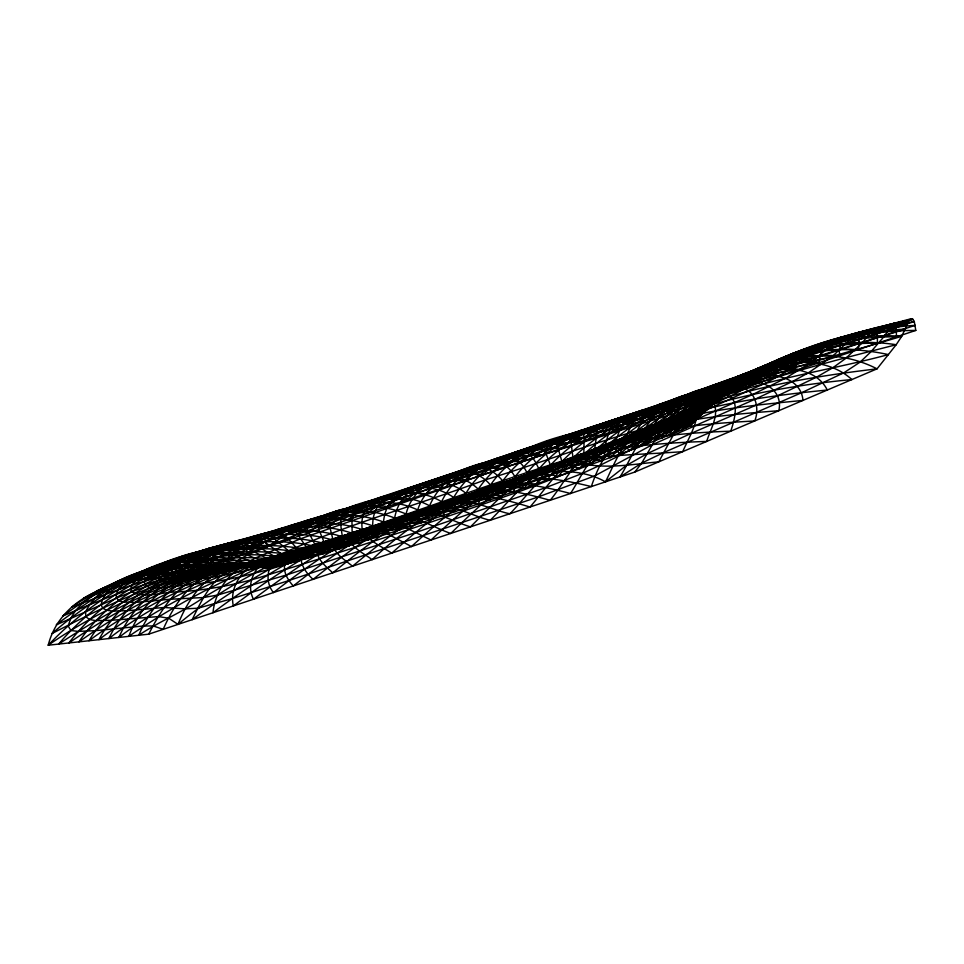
<?xml version="1.0" encoding="UTF-8"?>
<svg xmlns="http://www.w3.org/2000/svg" width="964" height="964" viewBox="0 0 964 964"><rect width="100%" height="100%" fill="white"/><g stroke="black" fill="none" stroke-linecap="round" stroke-linejoin="round"><path stroke-width="1.45" d="M818.882 362.729C783.154 358.68 748.751 373.309 715.662 384.817C695.815 394.782 679.969 411.194 667.642 429.426C712.902 390.034 766.693 360.669 823.871 342.594L824.919 342.208L825.051 343.015L821.147 351.848L818.882 362.729C776.695 369.79 733.893 376.623 694.008 392.637C677.282 401.735 664.823 416.894 655.026 432.908C711.492 384.805 782.226 346.715 858.418 349.546L859.37 335.906L858.382 332.544L839.126 338.376L805.024 350.51L773.502 364.5L745.124 380.406L719.855 397.807L689.393 426.184L681.403 430.161L637.831 447.549L558.361 476.373L478.686 503.823L389.191 533.309L323.109 553.83L282.765 565.133L211.092 568.085L171.351 572.351L134.285 580.87L83.567 598.307C133.514 570.977 188.763 549.986 246.663 553.541L247.832 541.792L248.543 538.852L250.146 537.322C282.994 527.428 318.915 521.669 352.137 533.261C463.877 494.689 575.134 452.369 690.104 424.69C717.071 399.506 744.859 374.116 779.093 359.162C821.955 340.81 867.419 329.278 912.848 319.277L914.294 321.53L915.8 330.411L170.495 578.942C122.814 575.93 61.479 593.234 48.2 645.229L148.709 634.167L634.782 472.071L877.047 368.838L896.195 344.714L901.738 336.316L909.088 320.205L911.064 318.771L912.848 319.277C817.086 352.981 710.119 369.839 631.95 439.656L644.169 418.147L652.182 408.881L658.665 404.603L763.777 366.947L778.526 359.223L793.661 353.029L824.919 342.208L858.382 332.544L876.445 328.314L914.294 321.53C857.948 340.485 801.072 357.572 743.979 374.02C706.335 389.456 670.534 409.941 640.168 437.21L644.771 428.847L654.616 414.701L664.521 404.675L673.221 399.566L706.479 388.42L763.777 366.947L820.195 356.234L915.282 325.326C861.406 328.808 809.881 346.197 760.572 367.2C720.024 384.19 680.536 405.121 647.868 434.957C656.376 420.184 666.955 405.736 681.909 396.975C719.168 382.286 758.981 375.442 798.433 369.549L789.926 367.561L779.081 367.151L767.561 368.067L755.643 370.393L641.747 410.784L518.102 451.116L375.526 499.509L235.108 544.817L217.707 551.818L204.874 558.734L198.006 564.916L197.005 567.35L197.56 569.146C209.08 573.158 222.009 567.929 233.746 566.591C258.701 560.867 283.512 554.481 308.046 547.142C392.914 520.464 477.361 492.351 561.036 462.154C614.297 441.765 668.401 422.967 719.289 397.011C777.02 357.873 844.103 336.171 911.064 318.771M839.62 355.812C779.623 352.197 718.132 376.779 682.102 425.847L727.844 388.637L752.125 372.851L752.378 373.526C728.097 394.481 699.563 410.905 675.583 432.667L685.561 417.605L693.104 408.459L715.228 398.252L739.46 385.407L758.897 372.224L764.524 367.2L764.91 365.657C734.447 377.743 709.841 400.578 688.332 424.738C711.312 405.133 733.652 382.756 762.777 372.598C784.431 365.79 815.93 367.296 827.305 390.034C756.15 396.927 683.946 407.543 619.563 440.476C562.036 465.407 502.979 486.555 443.5 506.281C383.142 526.067 323.253 547.636 261.726 563.615C232.77 569.242 203.055 579.34 173.4 576.376L171.604 574.737L171.351 572.351L172.761 569.338L180.726 562.169C211.935 559.735 242.904 568.905 273.981 567.121C200.343 560.807 129.128 587.329 62.708 616.104C93.472 593.716 126.874 572.351 165.471 567.206C199.403 562.602 233.734 566.458 267.775 567.459L276.114 562.747C256.629 554.577 236.409 537.599 214.273 547.383C200.681 547.865 194.511 561.855 189.751 572.52C162.783 572.616 134.117 573.279 109.715 585.992C140.575 570.784 174.605 564.47 208.887 566.145L216.213 550.203L218.611 547.07L221.648 545.022L252.604 536.996L264.485 542.033L287.236 557.987C202.548 543.347 113.812 579.171 58.623 644.085C126.236 599.885 204.922 557.879 288.152 563.759L228.335 567.145L185.45 572.267L184.317 570.519C187.486 559.373 201.44 555.939 210.61 550.986C228.299 543.817 246.748 538.804 264.992 533.321L274.041 538.346L293.683 555.372C202.982 538.792 110.221 579.786 48.2 645.229C89.206 616.719 134.574 595.451 180.979 577.496C211.984 567.254 245.422 563.337 278.018 566.266C239.277 568.037 199.741 564.277 161.181 571.122C129.116 576.834 98.4 588.534 71.613 607.163C108.812 593.33 145.841 577.822 185.45 572.267C208.694 576.171 232.493 566.82 255.315 562.723C296.683 552.975 337.002 539.382 377.346 526.175C434.222 507.185 491.291 488.724 547.528 467.902C567.41 464.142 590.751 440.5 610.212 457.792C657.52 410.821 730.76 404.675 779.093 359.162L764.91 365.657L752.125 372.851C704.636 385.407 660.22 409.929 623.238 442.283L633.155 421.726L641.747 410.784L660.882 404.458L662.184 405.615L662.473 407.965L660.207 415.641L610.357 422.991L580.063 430.595L575.074 434.656L563.446 447.911C528.38 450.345 489.543 452.887 464.443 480.916C429.173 478.252 394.517 489.953 367.838 513.137L338.569 511.113L314.409 522.777L287.875 539.804L280.187 533.514L277.981 529.417L287.634 538.069L300.635 552.613C210.622 535.562 119.199 574.857 52.128 633.469C123.247 596.885 200.464 558.698 282.765 565.133C247.29 567.193 210.827 565.085 176.569 577.267C134.442 587.594 95.918 607.886 56.274 624.805C126.645 570.748 218.226 532.309 308.07 549.721L291.477 525.247C317.795 517.234 346.594 516.692 372.694 525.826C372.309 487.242 417.4 486.531 445.308 487.302C470.589 460.358 508.197 455.9 543.154 454.671C550.697 448.368 556.252 438.283 566.073 435.379L568.073 436.065L570.881 441.307L573.038 457.96C601.753 429.92 638.445 410.58 676.595 399.024L679.018 399.831L680.319 401.892L679.5 409.206L627.793 417.195L596.342 425.293L590.137 432.125L583.786 441.126C548.359 444.946 508.703 445.356 483.518 474.565C448.537 472.577 413.58 482.807 387.395 506.618C343.533 499.665 302.744 523.609 267.426 546.624C225.769 549.697 170.025 547.986 138.888 580.099C190.378 563.446 240.952 544.395 291.477 525.247L308.046 533.08C336.291 511.739 370.369 494.351 406.796 500.147C432.487 475.686 467.793 466.805 502.509 468.227L521.199 452.574L530.345 446.91L557.24 440.572L602.777 434.788L612.393 420.051C580.22 430.245 548.757 446.453 526.983 472.914C509.317 433.764 465.805 475.409 453.731 497.496C427.474 479.241 386.841 484.976 383.515 521.97C358.512 512.8 330.748 513.282 305.407 520.861L304.66 521.886L305.841 526.73L315.975 546.684C279.259 537.225 240.506 542.72 204.079 550.914C184.968 553.529 163.687 560.47 154.445 579.039L247.567 547.191L278.331 531.212L305.407 520.861L327.977 526.428C359.235 503.088 403.555 479.253 441.584 501.666C448.754 486.603 461.093 474.433 475.77 466.66C486.663 466.106 496.038 473.011 502.762 480.928C521.753 454.996 551.288 438.777 581.774 430.318L582.979 431.318L584.136 437.162L583.847 454.526C603.741 435.439 627.359 420.69 652.182 408.881C666.413 404.253 680.126 393.36 695.526 394.071L698.008 395.806L699.129 398.759L698.912 402.735C669.655 406.085 640.542 411.291 612.393 420.051L604.38 448.079C630.552 424.281 661.545 406.374 694.008 392.637C706.986 388.769 722.964 377.454 736.4 386.034L738.231 389.625C674.571 396.481 607.91 414.195 561.904 461.539L557.337 445.573L552.95 440.922L550.203 440.536C526.693 449.429 504.787 464.033 490.495 485.037C466.468 456.442 426.811 480.614 417.701 509.932C396.529 499.954 371.875 500.196 349.836 507.136C337.484 511.342 340.846 526.983 342.437 536.803C307.311 525.26 269.281 531.441 234.722 541.961C188.257 557.578 140.913 570.977 96.243 591.257L121.813 579.786L170.724 561.337L205.284 549.926L237.409 540.683L240.892 540.491L250.025 543.033L261.461 548.661L281.343 560.446L276.114 562.747C202.717 551.782 121.548 579.111 78.928 641.843C118.873 613.658 161.807 588.884 208.778 574.52C238.457 565.615 269.197 553.746 300.648 560.349C270.643 560.554 240.916 567.82 211.092 568.085L209.634 566.965L209.622 565.133L211.176 562.699L219.129 556.662L232.601 549.95L250.025 543.033L304.829 523.838L399.867 492.941L530.345 446.91L537.671 445.886L540.78 447.272L546.094 453.899L550.492 465.226C575.388 438.126 609.152 421.208 643.627 409.7L644.783 409.929L645.085 411.411L641 422.051C584.063 430.028 513.583 437.463 478.228 489.17C452.755 464.033 413.93 482.06 406.049 514.005C377.96 501.919 345.401 505.98 318.06 517.692C315.565 526.549 322.109 535.189 324.35 543.527C282.838 532.273 238.71 540.298 198.174 551.613C175.556 561.566 141.214 563.157 130.441 588.992L131.574 591.848C145.444 598.921 162.109 591.908 176.918 591.956C207.875 590.185 238.409 584.425 267.92 574.906C351.583 549.287 434.487 521.259 517.066 492.351C601.885 461.84 681.982 419.858 764.44 383.66C785.19 373.104 804.747 360.114 821.798 344.22C847.983 333.701 877.288 330.712 905.485 329.098C815.339 357.186 719.662 381.383 646.314 444.32L645.265 434.306L642.711 431.077L640.771 430.86C618.888 440.15 594.68 448.754 579.834 468.769C560.168 459.985 533.237 467.142 524.802 488.085C508.221 487.435 465.937 481.289 467.106 507.727C445.958 506.076 424.678 509.269 404.494 515.656L404.663 517.921L410.7 526.356C379.37 526.477 347.028 532.477 318.638 545.154C312.722 556.12 325.519 566.23 332.773 572.785C380.72 534.297 436.222 488.784 501.846 495.966C508.04 472.288 538.852 471.336 558.361 476.373C580.786 445.537 622.503 441.62 654.592 425.16C730.845 386.444 813.845 365.826 896.195 344.714C841.741 336.364 785.877 350.486 740.171 380.696C691.718 391.625 645.723 413.532 597.608 426.654C556.867 439.56 516.174 452.682 475.77 466.66C455.08 470.263 437.764 486.82 429.558 505.811C404.663 492.182 375.068 497.436 349.836 507.136C343.268 510.571 330.291 509.221 329.375 519.03C329.086 526.284 331.423 533.285 333.17 540.226C292.502 527.585 249.435 537.792 209.429 548.203C180.617 558.132 148.745 563.747 123.958 582.34L263.594 533.743L319.819 516.427L326.772 516.306L348.076 519.729C376.249 495.58 412.713 487.579 446.621 475.228C469.034 469.504 499.159 447.742 514.957 476.879C535.141 450.815 565.362 434.885 596.342 425.293L597.246 425.329L597.511 429.269L594.306 451.224C614.972 431.98 639.144 416.894 664.521 404.675C680.921 399.819 697.671 384.684 715.457 389.745L717.794 392.408L718.457 396.216C687.91 399.831 657.532 405.507 628.179 414.857L621.599 425.413L614.032 445.091C640.867 421.087 672.257 402.627 705.311 388.552C721.024 383.455 743.087 369.827 758.319 382.925L715.457 389.745L676.595 399.024L371.357 500.81L277.644 529.79L209.429 548.203L181.606 556.626L147.094 569.158L129.007 579.183L122.633 584.521L118.331 589.667L116.246 594.282L116.451 598.005L118.825 600.572L123.055 602.03L135.502 602.44L170.23 599.247L203.561 597.523L217.527 595.077L286.248 575.05L415.351 532.658L545.793 487.615L582.232 473.457L600.03 465.311L656.821 436.981L752.715 394.493L785.383 378.298L810.567 362.753L840.861 337.304L875.107 327.953L876.445 328.314L877.264 330.17L877.421 343.208C833.559 342.606 791.022 353.607 751.113 371.212C721.253 380.997 696.647 402.06 677.909 426.811C724.687 385.106 779.96 353.101 840.861 337.304L841.741 337.569L841.849 339.111L839.246 350.33L839.62 355.812C794.276 363.862 748.269 371.417 705.311 388.552C686.934 398.048 672.691 413.869 661.617 431.065C726.711 375.273 809.459 336.135 896.556 336.822L895.966 327.411L893.724 323.374C847.633 337.364 801.144 350.631 756.583 368.935C728.374 380.973 705.335 402.108 685.597 425.148C711.251 403.458 737.026 380.202 768.886 368.14C795.866 358.861 829.956 359.584 851.911 379.551C773.164 386.962 694.936 403.458 623.334 437.873C595.86 454.032 553.529 454.177 536.141 484.157C518.054 482.422 480.771 477.795 478.686 503.823C458.442 501.931 438.005 504.871 418.665 510.944L417.508 513.643L421.762 522.753L393.951 524.054L379.551 526.26L364.838 529.501L336.798 537.924L332.857 540.671C331.315 552.42 344.835 559.578 352.463 566.217C397.771 529.079 450.465 483.892 513.366 492.026C520.777 469.637 549.528 465.757 569.206 472.541C579.472 457.671 596.065 448.935 612.333 442.09C619.382 439.198 626.335 444.476 628.974 450.863C706.034 386.01 807.663 364.561 901.738 336.316C842.729 332.062 784.009 351.39 736.339 385.757C709.552 408.049 675.752 418.713 644.193 432.27C546.696 469.685 447.513 502.702 348.137 534.538L347.414 535.984C350.571 547.419 363.332 552.975 372.116 559.662C411.315 522.645 457.816 493.809 510.221 480.325C568.097 459.949 625.455 437.969 681.584 413.182L680.62 418.159L673.318 434.957L658.786 461.84C635.119 463.973 611.718 468.384 587.919 464.72C571.76 464.467 555.397 465.431 539.78 469.866C499.605 484.133 459.081 497.388 418.665 510.944C372.297 526.971 325.229 540.949 278.801 556.806C226.347 578.063 175.412 604.199 128.815 636.361C154.059 567.097 231.95 563.928 294.128 562.157C262.172 556.614 230.818 566.928 200.488 575.701C152.963 590.016 109.619 615.14 68.842 642.964C117.584 579.015 202.44 547.733 281.343 560.446L352.137 533.261L351.944 520.584L354.439 510.896L357.005 507.221L360.632 504.341L365.392 502.22L691.827 393.673L732.507 383.72L778.249 376.273C761.403 367.621 741.147 374.635 724.892 381.624C703.828 392.107 686.754 409.098 673.077 428.004C739.521 368.236 825.726 330.676 915.8 330.411M228.299 567.278C201.994 573.664 173.05 576.568 151.529 594.511C137.25 605.814 126.115 620.78 118.873 637.445C158.325 607.019 203.934 585.943 249.543 566.507C278.608 558.457 309.42 536.96 340.244 548.661C304.54 550.384 268.691 556.095 234.77 567.459C212.634 576.629 202.042 599.475 192.161 619.671C231.697 590.739 273.33 564.157 318.638 545.154C334.508 539.238 352.884 526.995 368.682 539.828C338.412 541.684 306.781 544.564 278.801 556.806C266.859 564.374 264.582 581.738 273.439 592.571C313.421 561.422 356.005 531.815 404.494 515.656C420.533 518.849 435.246 527.995 450.718 533.453C473.432 511.751 495.978 488.278 525.043 475.132C551.191 470.179 581.714 468.384 605.476 481.843C615.948 461.166 625.371 432.402 651.206 426.98C700.009 410.037 751.884 405.446 802.976 400.397C801.205 377.924 773.249 371.634 755.113 377.683C722.867 390.528 696.574 414.773 669.064 435.367L681.584 413.182C743.75 387.889 810.736 376.707 877.047 368.838C810.845 334.966 733.99 372.116 690.104 424.69L690.622 425.124L718.65 397.831L740.171 380.696L740.268 381.611C721.192 398.18 700.406 413.267 681.403 430.161C690.417 420.22 696.815 405.266 710.372 400.964C767.766 378.527 829.221 370.501 888.434 354.583C847.079 345.714 802.578 347.245 764.524 367.2C735.243 383.033 710.781 405.808 686.223 427.92C699.382 411.52 714.143 394.601 735.303 388.998C753.764 384.166 760.668 407.133 754.704 420.967C709.227 423.413 663.413 427.413 619.563 440.476C593.571 445.561 583.425 473.746 570.507 493.508C546.166 487.145 520.536 481.337 495.327 485.458C463.238 499.388 437.017 523.38 411.375 546.576C399.831 539.888 385.684 534.49 376.659 524.91C398.506 518.054 421.413 514.173 444.344 515.318C434.885 482.241 498.834 513.149 510.052 513.667C530.441 492.592 547.986 464.25 577.918 456.165C620.045 446.356 663.521 442.825 706.696 441.428C710.227 429.317 720.662 413.544 712.661 401.53L710.372 400.964C677.897 414.122 645.663 430.306 619.756 454.285C609.248 438.716 590.426 451.032 577.918 456.165C557.999 468.902 545.226 489.483 530.007 507.016C510.559 501.184 490.64 495.448 470.179 495.159C460.78 493.833 452.128 502.027 455.695 511.535C379.021 508.317 312.155 555.481 253.484 599.222C243.868 580.774 259.485 558.65 278.5 555.168C318.482 544.768 357.849 528.983 399.831 529.887L390.48 520.319L431.029 540.021C455.213 517.56 479.65 493.857 510.221 480.325C537.213 474.806 564.988 480.168 591.33 486.567C598.524 465.07 610.983 438.957 635.445 433.752C681.681 418.46 730.543 414.484 778.792 410.712C784.118 388.251 757.294 375.153 739.46 385.407C709.335 401.084 680.536 419.533 654.363 441.211L656.159 430.04L655.544 425.883L654.592 425.16C638.12 437.548 630.781 459.828 619.96 477.011L641.699 463.069L664.485 452.188L801.409 392.818L844.03 372.694L860.117 362.103L870.841 351.884L884.627 335.918L891.989 323.844L909.088 320.205C820.87 345.184 732.315 377.394 661.967 438.222L666.534 425.763L667.606 419.28C643.699 430.414 618.249 441.271 600.367 461.382C581.533 447.766 557.325 462.756 547.335 480.253C528.152 476.758 494.99 475.083 490.278 499.906C421.931 493.689 363.645 539.539 313.059 579.364C305.251 572.399 295.707 558.927 304.841 549.36C327.302 538.683 354.234 538.611 378.792 536.623C365.067 522.392 347.558 535.309 332.857 540.671C289.935 559.301 250.303 584.69 212.984 612.73C215.08 590.715 230.275 569.411 251.664 562.361C286.67 552.553 322.338 543.78 358.873 542.901C341.256 531.345 321.928 542.949 304.841 549.36C259.545 568.567 215.707 592.523 178.027 624.395L168.712 618.225L158.433 616.574L111.33 620.298L95.737 620.611L89.616 619.551L85.916 616.803L85.579 611.923C101.654 579.039 147.323 568.507 180.449 562.301L188.293 555.36L192.921 553.095L218.611 547.07L263.654 538.213L297.045 528.32L405.302 493.725L680.319 401.892L791.565 362.175L799.746 357.74L808.989 347.655L789.287 363.139L770.501 375.526L730.242 396.216L576.472 464.732L542.383 478.289L490.423 497.075L317.65 554.686L269.064 569.435L239.831 576.99L214.803 581.726L160.723 587.98L150.01 587.618L146.564 586.353L144.672 584.22L144.552 581.232C158.819 557.445 190.836 556.481 214.273 547.383C234.758 547.166 252.893 558.385 271.776 564.796C203.488 555.216 125.814 579.34 88.965 640.747C164.049 584.907 256.099 551.757 349.378 545.853C324.037 533.08 298.37 552.697 274.68 560.265C250.146 571.037 226.492 583.69 203.561 597.523C183.052 612.032 159.482 621.214 138.744 635.264C150.553 607.031 172.616 582.075 202.536 572.929C236.758 563.88 272.438 560.903 307.673 558.361C280.187 551.239 253.062 561.687 227.625 571.182C181.545 587.293 137.768 609.923 98.955 639.638C130.562 579.497 205.055 557.794 268.86 566.422C239.446 559.638 208.417 538.888 180.726 562.169M178.027 624.395C188.04 598.957 205.681 573.423 233.746 566.591C265.787 558.65 298.406 552.372 331.483 551.324C306.552 539.454 266.57 556.457 293.285 585.955C331.496 555.722 372.008 526.489 418.665 510.944C436.716 511.631 453.369 521.572 470.432 526.874C491.688 505.943 512.221 482.615 539.78 469.866C555.433 463.371 573.978 455.767 590.233 465.046C600.548 452.176 614.96 443.524 629.492 436.198L633.926 438.524L637.831 447.549C663.545 426.04 692.321 407.495 723.398 394.927C741.497 395.228 734.568 420.593 730.676 431.209C687.983 432.535 645.205 436.788 603.681 447.139C577.075 452.55 566.097 481.506 550.131 500.304C527.549 494.146 503.955 487.663 480.361 490.543C446.778 504.883 418.834 529.2 391.746 553.119C381.527 546.6 369.465 541.262 362.271 531.14L363.079 529.393C385.66 522.355 409.278 518.198 432.981 519.066L430.583 511.884L431.185 507.45C449.935 501.931 471.854 516.15 490.206 520.283C512.113 498.846 531.815 470.649 562.747 462.118C602.223 454.707 642.759 454.683 682.729 451.646C688.67 437.837 697.876 423.738 697.43 408.266L696.466 407.169L693.104 408.459M170.495 578.942L180.449 562.301M148.709 634.167C160.59 610.778 175.448 586.666 200.488 575.701C236.951 562.253 276.656 559.192 315.168 556.18C288.706 548.456 262.413 559.18 238.18 569.025C192.439 586.678 147.709 608.188 108.92 638.542C136.623 577.834 209.646 559.542 270.788 567.663L235.951 566.615L234.011 566.193L233.433 565.049L237.192 560.783L247.23 555.035L297.382 534.309L472.95 473.517L689.718 403.097L707.901 398.518L715.36 397.288L718.65 397.831L716.601 400.904L706.238 409.989L690.091 418.81L645.952 437.066L567.398 465.455L442.97 507.763L337.858 542.238L269.462 562.615L253.424 566.001L245.278 566.217L245.133 565.085L246.748 563.217L255.038 558.192L300.563 538.756L478.951 476.144L546.094 453.899L674.788 413.243L698.755 407.218L705.853 406.206L708.914 406.832L689.393 426.184C707.215 404.976 728.965 387.612 755.113 377.683C803.952 354.812 856.213 340.882 907.148 323.663L889.929 326.109L856.912 332.966L832.414 356.427L808.097 373.008L792.107 381.696L755.161 399.168L652.495 444.621L594.631 475.927L538.249 496.954L289.079 580.473L232.24 598.62L198.03 608.188L185.377 608.874L164.085 607.489L127.236 610.694L112.487 611.104L106.739 610.248L102.726 608.236L101.1 604.753C103.558 590.799 117.97 583.341 129.128 576.821C145.419 570.194 161.711 562.554 179.027 559.132C209.272 555.023 238.626 566.217 268.607 567.808C246.435 564.362 225.106 555.903 202.548 554.601C185.823 553.577 164.928 561.831 157.976 577.713L158.976 580.015L161.53 581.497L165.459 582.22L176.798 581.882L220.985 575.894L257.448 568.17L286.019 560.361L332.845 545.901L499.533 490.061L549.444 471.782L582.304 458.563L727.037 394.951L762.813 376.02L779.008 365.091L793.661 353.029L783.961 360.307L767.561 368.067L645.085 411.411L361.078 505.594L278.331 531.212L234.722 541.961L232.83 544.431L227.878 559.807C197.379 560.397 165.097 559.638 137.25 573.966C113.282 588.45 75.807 595.125 68.263 626.166L70.926 630.504L78.024 631.384L95.279 630.673L143.226 625.998L153.228 625.961L163.193 629.335C174.014 604.717 190.462 580.003 217.093 570.905C251.58 561.265 287.32 555.481 323.109 553.83C300.178 546.178 276.933 555.168 255.315 562.723C240.699 571.098 229.384 588.775 233.36 605.934C277.15 572.761 324.157 542.25 376.659 524.91L389.191 533.309C336.737 532.61 288.802 556.445 238.096 565.976M634.782 472.071L641.699 463.069L666.714 420.232L681.849 413.604M605.476 481.843L625.877 465.769L647.398 453.526L691.236 433.33L777.406 395.891L816.568 377.129L832.908 367.706L845.681 358.451L862.455 342.582L873.227 329.218L875.107 327.953L891.989 323.844M246.663 553.541C289.236 525.235 343.051 497.532 394.638 518.017C400.783 483.362 439.56 471.733 465.961 493.327C477.481 473.42 496.858 459.25 518.102 451.116C528.995 449.176 535.249 460.599 538.84 469.022C562.193 442.223 594.836 425.702 628.179 414.857L626.48 420.051L621.852 428.426L575.074 434.656L547.034 441.392L539.274 446.549L522.862 461.443C488.013 461.419 451.586 467.95 426.1 493.713C400.409 492.17 357.56 492.279 362.223 529.598C335.062 520.259 305.311 521.391 277.981 529.417M820.195 356.234C630.504 423.256 439.476 486.772 247.567 547.191M264.992 533.321L263.594 533.743L263.112 535.369L267.426 546.624M729.037 389.07L727.471 391.962L713.167 403.555L701.684 410.242L685.561 417.605L645.265 434.306L535.321 474.059L367.368 530.272L301.648 550.842L260.232 562.699L248.037 565.326L224.913 567.218L221.612 565.639L224.226 561.361L227.998 558.53L239.735 552.239L264.485 542.033L305.841 526.73L380.925 502.039L511.282 456.948L636.348 416.87L698.044 395.951L722.132 389.42L729.037 389.07M256.834 565.615L256.46 566.712L260.244 566.88L273.089 564.434L324.543 549.54L396.59 526.645L503.485 490.989L573.713 466.709L655.279 436.993L691.694 421.569L698.852 417.135L699.683 415.978L698.876 415.424C625.889 429.811 555.963 458.358 484.796 480C408.869 508.353 329.206 528.971 256.834 565.615"/></g></svg>
